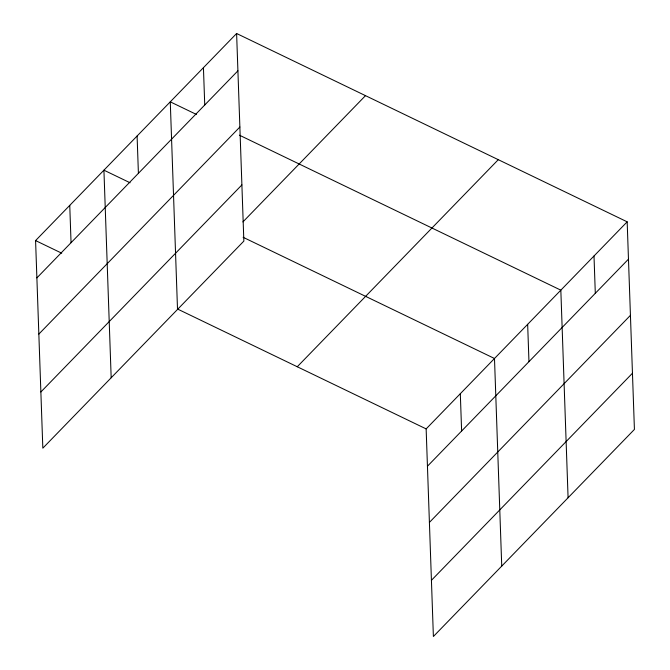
<?xml version="1.0" encoding="UTF-8"?>
<svg xmlns="http://www.w3.org/2000/svg" width="670" height="670" viewBox="0 0 670 670"><rect width="100%" height="100%" fill="white"/><g stroke="black" fill="none" stroke-linecap="round" stroke-linejoin="round"><path stroke-width="1" d="M236.611 33.5L243.855 241.1L42.83 448.171L35.577 240.58L236.611 33.5L627.17 221.829L634.423 429.42L433.39 636.5L426.145 428.901L627.17 221.829M36.883 277.899L237.909 70.827M38.843 334.096L239.877 127.015M40.862 391.984L241.895 184.912M242.909 221.921L365.493 95.651M297.254 366.758L498.287 159.678M427.443 466.228L628.477 259.148M429.403 522.416L630.437 315.344M431.43 580.312L632.463 373.232M196.419 114.444L170.272 101.832L177.517 309.431M239.383 135.164L560.832 290.16L568.085 497.76M130.081 182.776L103.925 170.172L111.178 377.771M243.101 237.28L494.494 358.492L501.738 566.091M35.577 240.58L61.724 253.185M177.558 309.038L426.145 428.901M594.005 255.99L595.303 293.318M527.659 324.33L528.965 361.658M460.315 393.7L461.622 431.028M203.437 67.67L204.744 104.997M137.099 136.002L138.405 173.329M69.755 205.372L71.053 242.699"/></g></svg>
